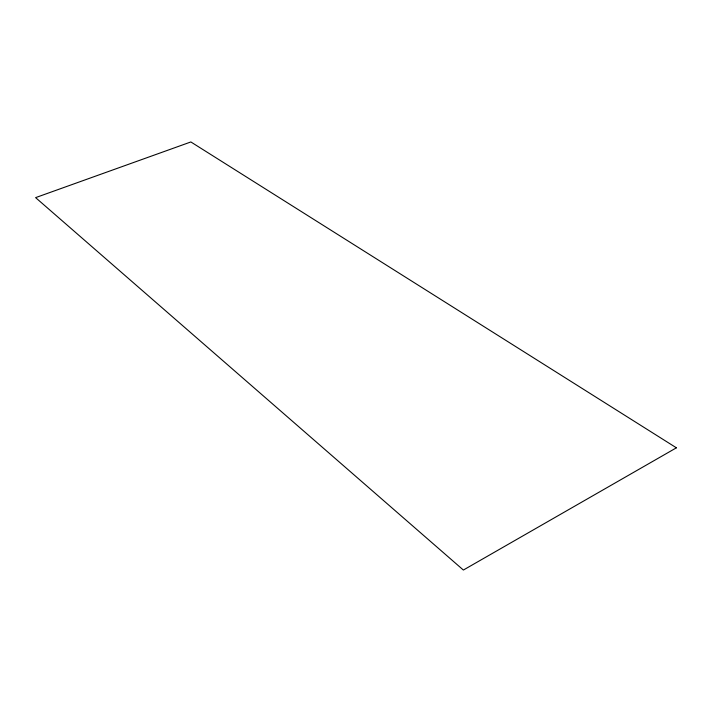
<?xml version="1.0" encoding="UTF-8"?>
<svg xmlns="http://www.w3.org/2000/svg" width="712" height="712" viewBox="0 0 712 712"><rect width="100%" height="100%" fill="white"/><g stroke="black" fill="none" stroke-linecap="round" stroke-linejoin="round"><path stroke-width="1.07" d="M676.4 447.812L463.378 570.045L35.6 197.633L190.861 141.955L676.4 447.812"/></g></svg>
